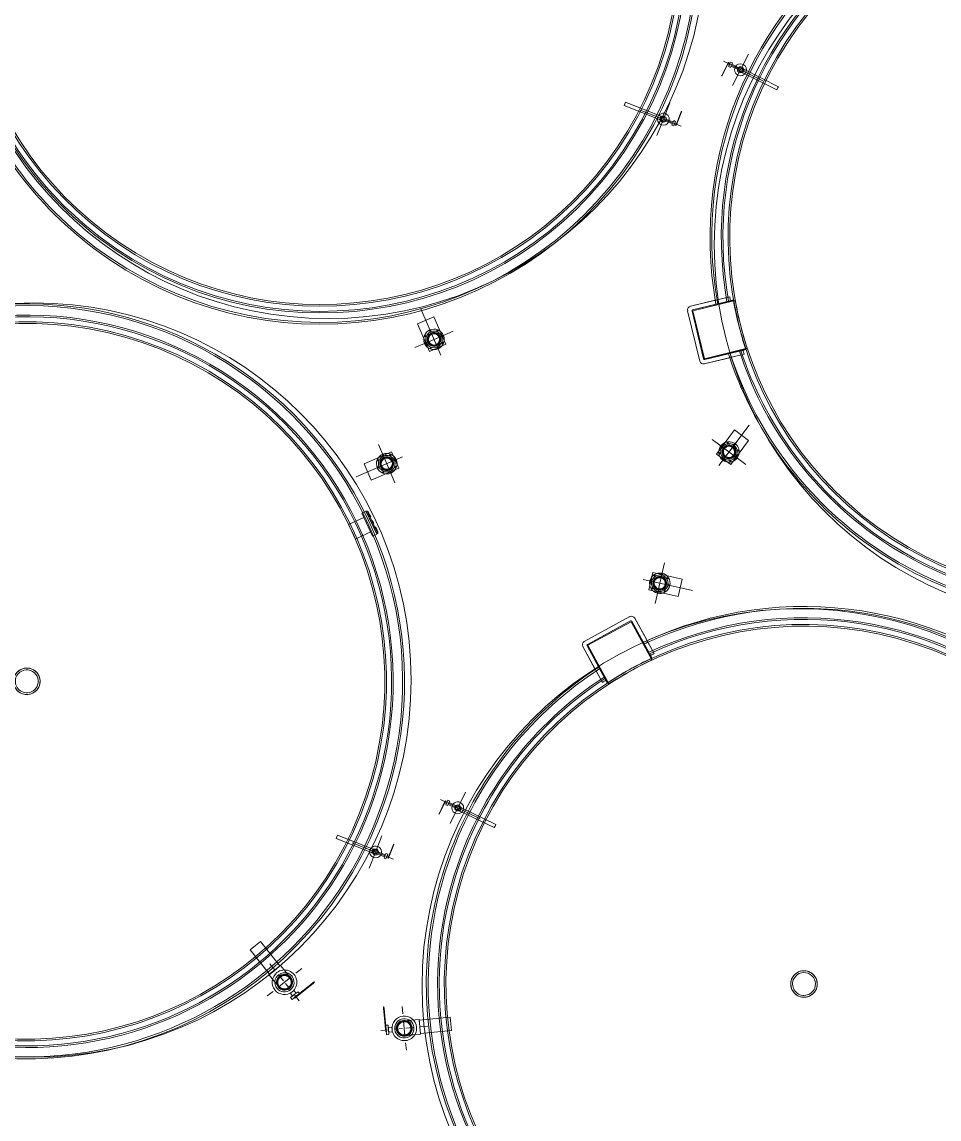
# Model space of a CAD drawing. Header units: metres. Extents: x -207 to 292, y -187 to 169.
# Drawn here: x -71.36 to -58.85, y -20.74 to -5.77 of the extents above; entities that cross this region are included whole.
import ezdxf

# ---------------------------------------------------------------- set-up
doc = ezdxf.new("R2010")
doc.units = ezdxf.units.M
doc.linetypes.add('Dash', pattern=[0.006, 0.003, -0.003])
for name, color, linetype, lineweight in [('EQUIPOS PIS', 7, 'Continuous', 9), ('P-SANR-FIXT', 7, 'Continuous', 9), ('P-SANR-FIXT-HDLN', 7, 'Dash', 9)]:
    doc.layers.add(name, color=color, linetype=linetype, lineweight=lineweight)
doc.layers.add('PR10-ARQ-PL-001-Emplazamiento-C-1_dwg', color=7, linetype='Continuous', lineweight=9, true_color=0x767676)

# ---------------------------------------------------------------- blocks, each defined once
blk = doc.blocks.new('M_Tuberia Alimentación-02 - M_Tuberia Alimentación-02-2167664-PLANTA EMPLAZAMIENTO ACTUALIZADO')
at = {"layer": 'P-SANR-FIXT'}
for p, q in [((0, 0), (0, 0.239)), ((-0.262, 0), (0.341, 0)), ((-0.19, 0.014), (-0.193, 0.014)), ((-0.193, 0.014), (-0.193, 0)), ((-0.193, 0.006), (-0.193, -0.183)), ((-0.19, 0.006), (-0.193, 0.006)), ((-0.19, 0), (-0.19, 0.014)), ((-0.165, 0.014), (-0.19, 0.014)), ((-0.19, 0.014), (-0.19, 0)), ((-0.19, -0.183), (-0.19, 0.006)), ((-0.19, 0), (-0.19, -0.014)), ((-0.138, 0.034), (-0.165, 0.034)), ((-0.165, 0), (-0.165, 0.034)), ((-0.165, 0), (-0.165, 0.014)), ((-0.165, -0.014), (-0.165, 0)), ((-0.165, -0.034), (-0.165, 0)), ((-0.138, 0), (-0.138, 0.034)), ((-0.041, 0.014), (-0.138, 0.014)), ((-0.138, 0), (-0.138, 0.014)), ((-0.138, -0.034), (-0.138, 0)), ((-0.138, -0.014), (-0.138, 0)), ((-0.041, 0), (-0.041, 0.014)), ((-0.041, -0.014), (-0.041, 0)), ((0, 0), (0, -0.239)), ((0.047, 0.026), (0.042, 0.026)), ((0.047, 0), (0.047, 0.026)), ((0.566, 0.025), (0.047, 0.025)), ((0.047, 0), (0.047, 0.025)), ((0.047, -0.026), (0.047, 0)), ((0.047, -0.025), (0.047, 0)), ((0.566, 0), (0.566, 0.025)), ((0.566, -0.025), (0.566, 0)), ((-0.193, -0.186), (-0.193, 0)), ((-0.19, 0), (-0.193, 0)), ((-0.19, 0), (-0.19, -0.186)), ((-0.19, -0.014), (-0.165, -0.014)), ((-0.165, -0.034), (-0.138, -0.034)), ((-0.138, -0.014), (-0.041, -0.014)), ((0.042, -0.026), (0.047, -0.026)), ((0.047, -0.025), (0.566, -0.025)), ((-0.193, -0.183), (-0.193, -0.19)), ((-0.19, -0.183), (-0.193, -0.183)), ((-0.193, -0.186), (-0.193, -0.19)), ((-0.193, -0.19), (-0.19, -0.19)), ((-0.19, -0.19), (-0.19, -0.183)), ((-0.19, -0.19), (-0.19, -0.186))]:
    blk.add_line(p, q, dxfattribs=at)
at = {"layer": 'P-SANR-FIXT', "flags": 128}
for points in [[(0.042, 0.026), (0.04, 0.026), (0.039, 0.026), (0.037, 0.026), (0.035, 0.026), (0.034, 0.026), (0.032, 0.026), (0.03, 0.026), (0.029, 0.026), (0.027, 0.026), (0.026, 0.026), (0.024, 0.026), (0.023, 0.026), (0.021, 0.026), (0.02, 0.026), (0.018, 0.026), (0.017, 0.026), (0.016, 0.026), (0.014, 0.026), (0.013, 0.026), (0.012, 0.026), (0.011, 0.026), (0.01, 0.026), (0.009, 0.026), (0.008, 0.026), (0.007, 0.026), (0.006, 0.026), (0.005, 0.026), (0.004, 0.026), (0.004, 0.026), (0.003, 0.026), (0.002, 0.026), (0.002, 0.026), (0.001, 0.026), (0.001, 0.026), (0.001, 0.026), (0, 0.026), (0, 0.026), (0, 0.026), (0, 0.026)], [(0, -0.026), (0, -0.026), (0, -0.026), (0, -0.026), (0.001, -0.026), (0.001, -0.026), (0.001, -0.026), (0.002, -0.026), (0.002, -0.026), (0.003, -0.026), (0.003, -0.026), (0.004, -0.026), (0.005, -0.026), (0.006, -0.026), (0.006, -0.026), (0.007, -0.026), (0.008, -0.026), (0.009, -0.026), (0.01, -0.026), (0.012, -0.026), (0.013, -0.026), (0.014, -0.026), (0.015, -0.026), (0.017, -0.026), (0.018, -0.026), (0.019, -0.026), (0.021, -0.026), (0.022, -0.026), (0.024, -0.026), (0.025, -0.026), (0.027, -0.026), (0.028, -0.026), (0.03, -0.026), (0.032, -0.026), (0.033, -0.026), (0.035, -0.026), (0.037, -0.026), (0.038, -0.026), (0.04, -0.026), (0.042, -0.026), (0.042, -0.026)]]:
    blk.add_lwpolyline(points, dxfattribs=at)
at = {"layer": 'P-SANR-FIXT'}
for radius, start, end in [(0.0814, 360, 180), (0.0814, 360, 180), (0.0814, 360, 180), (0.0814, 360, 180), (0.0814, 180, 360), (0.0814, 180, 360), (0.0814, 180, 360), (0.0814, 180, 360), (0.0411, 0, 180), (0.0411, 360, 180), (0.0411, 360, 180), (0.0411, 360, 180), (0.0411, 360, 180), (0.0411, 360, 180), (0.0411, 180, 0), (0.0411, 180, 360), (0.0411, 180, 360), (0.0411, 180, 360), (0.0411, 180, 360), (0.0411, 180, 360), (0.0264, 0, 180), (0.025, 0, 180), (0.025, 360, 180), (0.025, 180, 0), (0.025, 180, 360), (0.0264, 180, 360)]:
    blk.add_arc((0, 0), radius, start, end, dxfattribs=at)
blk = doc.blocks.new('M_Conexión Tubería 01 - M_Conexión Tubería 01-2175182-PLANTA EMPLAZAMIENTO ACTUALIZADO')
at = {"layer": 'P-SANR-FIXT'}
for p, q in [((0, -0.456), (0, 0.234)), ((-0.285, 0), (0, 0)), ((0.12, 0.126), (-0.122, 0.125)), ((-0.122, 0.125), (0.12, 0.126)), ((0.12, 0.126), (-0.122, 0.125)), ((-0.122, 0.125), (0.12, 0.126)), ((-0.122, 0.125), (-0.121, -0.285)), ((-0.121, -0.285), (-0.122, 0.125)), ((-0.122, 0.125), (-0.121, -0.285)), ((-0.121, -0.285), (-0.122, 0.125)), ((0.285, 0), (0, 0)), ((0.121, -0.284), (0.12, 0.126)), ((0.12, 0.126), (0.121, -0.284)), ((0.121, -0.284), (0.12, 0.126)), ((0.12, 0.126), (0.121, -0.284)), ((-0.121, -0.285), (0.121, -0.284)), ((0.121, -0.284), (-0.121, -0.285)), ((-0.121, -0.285), (0.121, -0.284)), ((0.121, -0.284), (-0.121, -0.285))]:
    blk.add_line(p, q, dxfattribs=at)
for centre, radius, start, end in [((0, 0), 0.14, 0, 180), ((0, 0), 0.14, 0, 180), ((0, 0), 0.14, 0, 180), ((0, 0), 0.14, 0, 180), ((0, 0), 0.14, 0, 180), ((0, 0), 0.14, 0, 180), ((0, 0), 0.14, 180, 0), ((0, 0), 0.14, 180, 0), ((0, 0), 0.14, 180, 0), ((0, 0), 0.14, 180, 0), ((0, 0), 0.14, 180, 0), ((0, 0), 0.14, 180, 0), ((-0.127, 0), 0.008, 90, 270), ((-0.127, 0), 0.008, 90, 270), ((-0.127, 0), 0.008, 90, 270), ((-0.127, 0), 0.008, 90, 270), ((-0.127, 0), 0.005, 90, 270), ((-0.127, 0), 0.005, 90, 270), ((-0.127, 0), 0.008, 270, 90), ((-0.127, 0), 0.008, 270, 90), ((-0.127, 0), 0.008, 270, 90), ((-0.127, 0), 0.008, 270, 90), ((-0.127, 0), 0.005, 270, 90), ((-0.127, 0), 0.005, 270, 90), ((0, 0), 0.113, 0, 180), ((0, 0), 0.113, 0, 180), ((0, 0), 0.113, 180, 0), ((0, 0), 0.113, 180, 0), ((-0.09, 0.09), 0.008, 45, 225), ((-0.09, 0.09), 0.008, 45, 225), ((-0.09, 0.09), 0.008, 45, 225), ((-0.09, 0.09), 0.008, 45, 225), ((-0.09, 0.09), 0.008, 225, 45), ((-0.09, 0.09), 0.008, 225, 45), ((-0.09, 0.09), 0.008, 225, 45), ((-0.09, 0.09), 0.008, 225, 45), ((-0.09, 0.09), 0.005, 45, 225), ((-0.09, 0.09), 0.005, 45, 225), ((0, 0), 0.0951, 0, 180), ((0, 0), 0.0951, 0, 180), ((0, 0), 0.0951, 180, 0), ((0, 0), 0.0951, 180, 0), ((-0.09, 0.09), 0.005, 225, 45), ((-0.09, 0.09), 0.005, 225, 45), ((0, 0), 0.0851, 360, 180), ((0, 0), 0.0851, 0, 180), ((0, 0), 0.0851, 0, 180), ((0, 0), 0.0851, 0, 180), ((0, 0), 0.0851, 0, 180), ((0, 0), 0.0851, 0, 180), ((0, 0), 0.0851, 180, 360), ((0, 0), 0.0851, 180, 0), ((0, 0), 0.0851, 180, 360), ((0, 0), 0.0851, 180, 0), ((0, 0), 0.0851, 180, 360), ((0, 0), 0.0851, 180, 360), ((0, 0), 0.0816, 360, 180), ((0, 0), 0.0816, 0, 180), ((0, 0), 0.0816, 180, 360), ((0, 0), 0.0816, 180, 0), ((0, 0), 0.0766, 0, 180), ((0, 0), 0.0766, 0, 180), ((0, 0), 0.0766, 0, 180), ((0, 0), 0.0766, 0, 180), ((0, 0), 0.0766, 0, 180), ((0, 0), 0.0766, 0, 180), ((0, 0), 0.0766, 0, 180), ((0, 0), 0.0766, 0, 180), ((0, 0), 0.0766, 180, 0), ((0, 0), 0.0766, 180, 360), ((0, 0), 0.0766, 180, 0), ((0, 0), 0.0766, 180, 360), ((0, 0), 0.0766, 180, 360), ((0, 0), 0.0766, 180, 0), ((0, 0), 0.0766, 180, 360), ((0, 0), 0.0766, 180, 0), ((0, 0.127), 0.008, 0, 180), ((0, 0.127), 0.008, 0, 180), ((0, 0.127), 0.008, 0, 180), ((0, 0.127), 0.008, 0, 180), ((0, 0.127), 0.008, 180, 360), ((0, 0.127), 0.008, 180, 0), ((0, 0.127), 0.008, 180, 360), ((0, 0.127), 0.008, 180, 0), ((0, 0.127), 0.005, 0, 180), ((0, 0.127), 0.005, 0, 180), ((0, 0.127), 0.005, 180, 360), ((0, 0.127), 0.005, 180, 0), ((0.09, 0.09), 0.008, 135, 315), ((0.09, 0.09), 0.008, 135, 315), ((0.09, 0.09), 0.008, 135, 315), ((0.09, 0.09), 0.008, 135, 315), ((0.09, 0.09), 0.008, 315, 135), ((0.09, 0.09), 0.008, 315, 135), ((0.09, 0.09), 0.008, 315, 135), ((0.09, 0.09), 0.008, 315, 135), ((0.09, 0.09), 0.005, 135, 315), ((0.09, 0.09), 0.005, 135, 315), ((0.09, 0.09), 0.005, 315, 135), ((0.09, 0.09), 0.005, 315, 135), ((0.127, 0), 0.008, 90, 270), ((0.127, 0), 0.008, 90, 270), ((0.127, 0), 0.008, 90, 270), ((0.127, 0), 0.008, 90, 270), ((0.127, 0), 0.005, 90, 270), ((0.127, 0), 0.005, 90, 270), ((0.127, 0), 0.008, 270, 90), ((0.127, 0), 0.008, 270, 90), ((0.127, 0), 0.008, 270, 90), ((0.127, 0), 0.008, 270, 90), ((0.127, 0), 0.005, 270, 90), ((0.127, 0), 0.005, 270, 90), ((-0.09, -0.09), 0.008, 135, 315), ((-0.09, -0.09), 0.008, 135, 315), ((-0.09, -0.09), 0.008, 135, 315), ((-0.09, -0.09), 0.008, 135, 315), ((-0.09, -0.09), 0.008, 315, 135), ((-0.09, -0.09), 0.008, 315, 135), ((-0.09, -0.09), 0.008, 315, 135), ((-0.09, -0.09), 0.008, 315, 135), ((-0.09, -0.09), 0.005, 135, 315), ((-0.09, -0.09), 0.005, 135, 315), ((-0.09, -0.09), 0.005, 315, 135), ((-0.09, -0.09), 0.005, 315, 135), ((0, -0.127), 0.008, 360, 180), ((0, -0.127), 0.008, 0, 180), ((0, -0.127), 0.008, 360, 180), ((0, -0.127), 0.008, 360, 180), ((0, -0.127), 0.008, 180, 360), ((0, -0.127), 0.008, 180, 360), ((0, -0.127), 0.008, 180, 360), ((0, -0.127), 0.008, 180, 360), ((0, -0.127), 0.005, 360, 180), ((0, -0.127), 0.005, 360, 180), ((0, -0.127), 0.005, 360, 180), ((0, -0.127), 0.005, 360, 180), ((0, -0.127), 0.005, 360, 180), ((0, -0.127), 0.005, 0, 180), ((0, -0.127), 0.005, 180, 360), ((0, -0.127), 0.005, 180, 360), ((0, -0.127), 0.005, 180, 360), ((0, -0.127), 0.005, 180, 360), ((0, -0.127), 0.005, 180, 360), ((0, -0.127), 0.005, 180, 360), ((0.09, -0.09), 0.008, 45, 225), ((0.09, -0.09), 0.008, 45, 225), ((0.09, -0.09), 0.008, 45, 225), ((0.09, -0.09), 0.008, 45, 225), ((0.09, -0.09), 0.008, 225, 45), ((0.09, -0.09), 0.008, 225, 45), ((0.09, -0.09), 0.008, 225, 45), ((0.09, -0.09), 0.008, 225, 45), ((0.09, -0.09), 0.005, 45, 225), ((0.09, -0.09), 0.005, 45, 225), ((0.09, -0.09), 0.005, 225, 45), ((0.09, -0.09), 0.005, 225, 45)]:
    blk.add_arc(centre, radius, start, end, dxfattribs=at)
blk = doc.blocks.new('M_Tuberia Alimentación-01 - M_Tuberia Alimentación-01-2152466-PLANTA EMPLAZAMIENTO ACTUALIZADO')
at = {"layer": 'P-SANR-FIXT'}
for p, q in [((-0.248, 0.32), (-0.255, 0.32)), ((-0.255, 0.32), (-0.255, 0.296)), ((-0.255, 0.012), (-0.255, 0.317)), ((-0.248, 0.317), (-0.255, 0.317)), ((-0.248, 0.296), (-0.248, 0.32)), ((-0.248, 0.317), (-0.248, 0.012)), ((-0.255, 0.296), (-0.255, -0.02)), ((-0.248, -0.02), (-0.248, 0.296)), ((-0.255, 0.012), (-0.255, -0.025)), ((-0.255, 0.012), (-0.248, 0.012)), ((-0.216, 0.065), (-0.248, 0.065)), ((-0.248, 0), (-0.248, 0.065)), ((-0.248, -0.025), (-0.248, 0.012)), ((-0.248, -0.065), (-0.248, 0)), ((-0.216, 0.065), (-0.216, 0)), ((-0.168, 0.03), (-0.216, 0.03)), ((-0.216, 0), (-0.216, 0.03)), ((-0.216, 0), (-0.216, -0.065)), ((-0.168, 0.03), (-0.168, 0)), ((-0.168, 0), (-0.168, -0.03)), ((0.215, 0.1), (0.106, 0.1)), ((0.215, 0), (0.215, 0.1)), ((0.639, 0.09), (0.215, 0.09)), ((0.215, 0), (0.215, 0.09)), ((0.215, -0.1), (0.215, 0)), ((0.215, -0.09), (0.215, 0)), ((0.639, 0.09), (0.639, 0)), ((0.639, 0), (0.639, -0.09)), ((-0.255, -0.02), (-0.248, -0.02)), ((-0.255, -0.025), (-0.248, -0.025)), ((-0.248, -0.065), (-0.216, -0.065)), ((-0.216, -0.03), (-0.216, 0)), ((-0.216, -0.03), (-0.168, -0.03)), ((0.106, -0.1), (0.215, -0.1)), ((0.215, -0.09), (0.639, -0.09))]:
    blk.add_line(p, q, dxfattribs=at)
at = {"layer": 'P-SANR-FIXT', "flags": 128}
for points in [[(0.106, 0.1), (0.102, 0.1), (0.097, 0.1), (0.093, 0.1), (0.089, 0.1), (0.085, 0.1), (0.081, 0.1), (0.077, 0.1), (0.073, 0.1), (0.069, 0.1), (0.065, 0.1), (0.061, 0.1), (0.057, 0.1), (0.053, 0.1), (0.05, 0.1), (0.046, 0.1), (0.043, 0.1), (0.039, 0.1), (0.036, 0.1), (0.033, 0.1), (0.03, 0.1), (0.027, 0.1), (0.024, 0.1), (0.022, 0.1), (0.019, 0.1), (0.017, 0.1), (0.015, 0.1), (0.012, 0.1), (0.011, 0.1), (0.009, 0.1), (0.007, 0.1), (0.006, 0.1), (0.004, 0.1), (0.003, 0.1), (0.002, 0.1), (0.002, 0.1), (0.001, 0.1), (0, 0.1), (0, 0.1), (0, 0.1)], [(0, -0.1), (0, -0.1), (0, -0.1), (0.001, -0.1), (0.001, -0.1), (0.002, -0.1), (0.003, -0.1), (0.004, -0.1), (0.005, -0.1), (0.007, -0.1), (0.008, -0.1), (0.01, -0.1), (0.012, -0.1), (0.014, -0.1), (0.016, -0.1), (0.018, -0.1), (0.021, -0.1), (0.024, -0.1), (0.026, -0.1), (0.029, -0.1), (0.032, -0.1), (0.035, -0.1), (0.038, -0.1), (0.042, -0.1), (0.045, -0.1), (0.049, -0.1), (0.052, -0.1), (0.056, -0.1), (0.06, -0.1), (0.064, -0.1), (0.068, -0.1), (0.071, -0.1), (0.076, -0.1), (0.08, -0.1), (0.084, -0.1), (0.088, -0.1), (0.092, -0.1), (0.096, -0.1), (0.101, -0.1), (0.105, -0.1), (0.106, -0.1)]]:
    blk.add_lwpolyline(points, dxfattribs=at)
at = {"layer": 'P-SANR-FIXT'}
for radius, start, end in [(0.168, 360, 180), (0.168, 360, 180), (0.168, 360, 180), (0.168, 360, 180), (0.168, 360, 180), (0.168, 360, 180), (0.168, 180, 360), (0.168, 180, 360), (0.168, 180, 360), (0.168, 180, 360), (0.168, 180, 360), (0.168, 180, 360), (0.131, 0, 180), (0.131, 360, 180), (0.131, 360, 180), (0.131, 360, 180), (0.131, 180, 0), (0.131, 180, 360), (0.131, 180, 360), (0.131, 180, 360), (0.109, 360, 180), (0.109, 360, 180), (0.109, 360, 180), (0.109, 360, 180), (0.109, 180, 360), (0.109, 180, 360), (0.109, 180, 360), (0.109, 180, 360), (0.1, 0, 180), (0.1, 180, 0), (0.091, 0, 180), (0.091, 0, 180), (0.091, 0, 180), (0.091, 0, 180), (0.091, 180, 0), (0.091, 180, 0), (0.091, 180, 0), (0.091, 180, 0)]:
    blk.add_arc((0, 0), radius, start, end, dxfattribs=at)
at = {"layer": 'P-SANR-FIXT-HDLN'}
for p, q in [((0, 0), (0, 0.301)), ((-0.322, 0), (0, 0)), ((0.322, 0), (0, 0)), ((0, 0), (0, -0.301))]:
    blk.add_line(p, q, dxfattribs=at)
blk = doc.blocks.new('M_Tuberia Alimentación-01 - M_Tuberia Alimentación-01-2165010-PLANTA EMPLAZAMIENTO ACTUALIZADO')
at = {"layer": 'P-SANR-FIXT'}
for p, q in [((-0.248, 0.025), (-0.255, 0.025)), ((-0.255, 0.025), (-0.255, -0.012)), ((-0.255, 0.02), (-0.255, -0.296)), ((-0.248, 0.02), (-0.255, 0.02)), ((-0.216, 0.065), (-0.248, 0.065)), ((-0.248, 0), (-0.248, 0.065)), ((-0.248, -0.012), (-0.248, 0.025)), ((-0.248, -0.296), (-0.248, 0.02)), ((-0.248, -0.065), (-0.248, 0)), ((-0.216, 0.065), (-0.216, 0)), ((-0.168, 0.03), (-0.216, 0.03)), ((-0.216, 0), (-0.216, 0.03)), ((-0.216, 0), (-0.216, -0.065)), ((-0.216, -0.03), (-0.216, 0)), ((-0.168, 0.03), (-0.168, 0)), ((-0.168, 0), (-0.168, -0.03)), ((0.215, 0.1), (0.106, 0.1)), ((0.215, 0), (0.215, 0.1)), ((0.639, 0.09), (0.215, 0.09)), ((0.215, 0), (0.215, 0.09)), ((0.215, -0.1), (0.215, 0)), ((0.215, -0.09), (0.215, 0)), ((0.639, 0.09), (0.639, 0)), ((0.639, 0), (0.639, -0.09)), ((-0.255, -0.317), (-0.255, -0.012)), ((-0.248, -0.012), (-0.255, -0.012)), ((-0.248, -0.012), (-0.248, -0.317)), ((-0.248, -0.065), (-0.216, -0.065)), ((-0.216, -0.03), (-0.168, -0.03)), ((0.106, -0.1), (0.215, -0.1)), ((0.215, -0.09), (0.639, -0.09)), ((-0.255, -0.296), (-0.255, -0.32)), ((-0.248, -0.32), (-0.248, -0.296)), ((-0.255, -0.317), (-0.248, -0.317)), ((-0.255, -0.32), (-0.248, -0.32))]:
    blk.add_line(p, q, dxfattribs=at)
at = {"layer": 'P-SANR-FIXT', "flags": 128}
for points in [[(0.106, 0.1), (0.102, 0.1), (0.097, 0.1), (0.093, 0.1), (0.089, 0.1), (0.085, 0.1), (0.081, 0.1), (0.077, 0.1), (0.073, 0.1), (0.069, 0.1), (0.065, 0.1), (0.061, 0.1), (0.057, 0.1), (0.053, 0.1), (0.05, 0.1), (0.046, 0.1), (0.043, 0.1), (0.039, 0.1), (0.036, 0.1), (0.033, 0.1), (0.03, 0.1), (0.027, 0.1), (0.024, 0.1), (0.022, 0.1), (0.019, 0.1), (0.017, 0.1), (0.015, 0.1), (0.012, 0.1), (0.011, 0.1), (0.009, 0.1), (0.007, 0.1), (0.006, 0.1), (0.004, 0.1), (0.003, 0.1), (0.002, 0.1), (0.002, 0.1), (0.001, 0.1), (0, 0.1), (0, 0.1), (0, 0.1)], [(0, -0.1), (0, -0.1), (0, -0.1), (0.001, -0.1), (0.001, -0.1), (0.002, -0.1), (0.003, -0.1), (0.004, -0.1), (0.005, -0.1), (0.007, -0.1), (0.008, -0.1), (0.01, -0.1), (0.012, -0.1), (0.014, -0.1), (0.016, -0.1), (0.018, -0.1), (0.021, -0.1), (0.024, -0.1), (0.026, -0.1), (0.029, -0.1), (0.032, -0.1), (0.035, -0.1), (0.038, -0.1), (0.042, -0.1), (0.045, -0.1), (0.049, -0.1), (0.052, -0.1), (0.056, -0.1), (0.06, -0.1), (0.064, -0.1), (0.068, -0.1), (0.071, -0.1), (0.076, -0.1), (0.08, -0.1), (0.084, -0.1), (0.088, -0.1), (0.092, -0.1), (0.096, -0.1), (0.101, -0.1), (0.105, -0.1), (0.106, -0.1)]]:
    blk.add_lwpolyline(points, dxfattribs=at)
at = {"layer": 'P-SANR-FIXT'}
for radius, start, end in [(0.168, 360, 180), (0.168, 360, 180), (0.168, 360, 180), (0.168, 360, 180), (0.168, 360, 180), (0.168, 360, 180), (0.168, 180, 360), (0.168, 180, 360), (0.168, 180, 360), (0.168, 180, 360), (0.168, 180, 360), (0.168, 180, 360), (0.131, 0, 180), (0.131, 360, 180), (0.131, 360, 180), (0.131, 360, 180), (0.131, 180, 0), (0.131, 180, 360), (0.131, 180, 360), (0.131, 180, 360), (0.109, 360, 180), (0.109, 360, 180), (0.109, 360, 180), (0.109, 360, 180), (0.109, 180, 360), (0.109, 180, 360), (0.109, 180, 360), (0.109, 180, 360), (0.1, 0, 180), (0.091, 0, 180), (0.091, 0, 180), (0.091, 0, 180), (0.091, 0, 180), (0.091, 180, 0), (0.091, 180, 0), (0.091, 180, 0), (0.091, 180, 0), (0.1, 180, 360)]:
    blk.add_arc((0, 0), radius, start, end, dxfattribs=at)
at = {"layer": 'P-SANR-FIXT-HDLN'}
for p, q in [((0, 0), (0, 0.301)), ((-0.322, 0), (0, 0)), ((0.322, 0), (0, 0)), ((0, 0), (0, -0.301))]:
    blk.add_line(p, q, dxfattribs=at)
blk = doc.blocks.new('M_Estanque-Terraza - M_Estanque-Terraza-2090154-PLANTA EMPLAZAMIENTO ACTUALIZADO')
at = {"layer": 'P-SANR-FIXT'}
for p, q in [((-4.012, 3.832), (-4.471, 3.292)), ((-4.471, 3.292), (-4.012, 3.832)), ((-4.012, 3.832), (-4.471, 3.292)), ((-4.471, 3.292), (-4.012, 3.832)), ((-4.012, 3.832), (-4.471, 3.292)), ((-4.471, 3.292), (-4.012, 3.832)), ((-4.416, 3.27), (-3.981, 3.781)), ((-3.981, 3.781), (-4.416, 3.27)), ((-4.416, 3.27), (-3.981, 3.781)), ((-3.981, 3.781), (-4.416, 3.27)), ((-3.981, 3.781), (-4.416, 3.27)), ((-4.416, 3.27), (-3.981, 3.781)), ((-3.981, 3.781), (-4.416, 3.27)), ((-4.416, 3.27), (-3.981, 3.781)), ((-4.407, 3.262), (-3.972, 3.773)), ((-3.972, 3.773), (-4.407, 3.262)), ((-3.972, 3.773), (-3.536, 3.402)), ((-3.519, 3.388), (-3.972, 3.773)), ((-3.964, 3.783), (-3.56, 3.439)), ((-3.56, 3.439), (-3.964, 3.783)), ((-3.964, 3.783), (-3.56, 3.439)), ((-3.56, 3.439), (-3.964, 3.783)), ((-3.714, 3.57), (-3.964, 3.783)), ((-3.964, 3.783), (-3.529, 3.412)), ((-3.714, 3.57), (-3.964, 3.783)), ((-3.964, 3.783), (-3.714, 3.57)), ((-3.521, 3.479), (-3.941, 3.837)), ((-3.941, 3.837), (-3.521, 3.479)), ((-3.521, 3.479), (-3.941, 3.837)), ((-3.941, 3.837), (-3.521, 3.479)), ((-3.675, 3.61), (-3.941, 3.837)), ((-3.941, 3.837), (-3.675, 3.61)), ((-3.521, 3.479), (-3.656, 3.594)), ((-3.656, 3.594), (-3.521, 3.479)), ((3.63, 3.597), (3.462, 3.441)), ((3.631, 3.688), (3.586, 3.645)), ((3.586, 3.645), (3.63, 3.597)), ((3.586, 3.645), (3.826, 3.397)), ((3.586, 3.645), (3.826, 3.397)), ((3.63, 3.597), (3.779, 3.443)), ((3.63, 3.597), (3.779, 3.443)), ((3.631, 3.688), (3.87, 3.441)), ((3.631, 3.688), (3.87, 3.441)), ((3.644, 3.699), (3.634, 3.691)), ((3.872, 3.444), (3.634, 3.691)), ((3.872, 3.444), (3.634, 3.691)), ((3.644, 3.699), (3.882, 3.453)), ((3.644, 3.699), (3.882, 3.453)), ((3.662, 3.696), (3.654, 3.689)), ((3.654, 3.689), (3.668, 3.674)), ((3.676, 3.682), (3.662, 3.696)), ((3.668, 3.674), (3.682, 3.66)), ((3.69, 3.668), (3.676, 3.682)), ((3.682, 3.66), (3.69, 3.668)), ((3.69, 3.668), (3.682, 3.66)), ((3.69, 3.668), (3.682, 3.66)), ((3.682, 3.66), (3.705, 3.635)), ((3.682, 3.66), (3.705, 3.635)), ((3.686, 3.656), (3.709, 3.631)), ((3.686, 3.656), (3.709, 3.631)), ((3.713, 3.643), (3.69, 3.668)), ((3.713, 3.643), (3.69, 3.668)), ((3.717, 3.639), (3.694, 3.663)), ((3.717, 3.639), (3.694, 3.663)), ((3.709, 3.631), (3.717, 3.639)), ((3.709, 3.631), (3.717, 3.639)), ((3.757, 3.598), (3.749, 3.591)), ((3.757, 3.598), (3.749, 3.591)), ((3.784, 3.569), (3.757, 3.598)), ((3.784, 3.569), (3.757, 3.598)), ((3.784, 3.569), (3.757, 3.598)), ((3.784, 3.569), (3.757, 3.598)), ((-3.597, 3.47), (-3.714, 3.57)), ((-3.527, 3.411), (-3.695, 3.554)), ((-3.695, 3.554), (-3.58, 3.455)), ((-3.695, 3.554), (-3.56, 3.439)), ((-3.56, 3.439), (-3.695, 3.554)), ((3.749, 3.591), (3.776, 3.562)), ((3.749, 3.591), (3.776, 3.562)), ((3.749, 3.591), (3.776, 3.562)), ((3.749, 3.591), (3.776, 3.562)), ((3.776, 3.562), (3.784, 3.569)), ((3.776, 3.562), (3.784, 3.569)), ((3.824, 3.529), (3.816, 3.521)), ((3.824, 3.529), (3.816, 3.521)), ((3.816, 3.521), (3.839, 3.497)), ((3.816, 3.521), (3.839, 3.497)), ((3.82, 3.517), (3.843, 3.492)), ((3.82, 3.517), (3.843, 3.492)), ((3.847, 3.504), (3.824, 3.529)), ((3.847, 3.504), (3.824, 3.529)), ((3.851, 3.5), (3.828, 3.525)), ((3.851, 3.5), (3.828, 3.525)), ((3.851, 3.5), (3.843, 3.492)), ((3.843, 3.492), (3.851, 3.5)), ((3.843, 3.492), (3.851, 3.5)), ((3.843, 3.492), (3.857, 3.478)), ((3.865, 3.486), (3.851, 3.5)), ((3.857, 3.478), (3.871, 3.464)), ((3.879, 3.471), (3.865, 3.486)), ((3.871, 3.464), (3.879, 3.471)), ((3.872, 3.444), (3.882, 3.453)), ((3.541, 3.362), (3.462, 3.441)), ((3.462, 3.441), (3.617, 3.281)), ((3.462, 3.441), (3.617, 3.281)), ((3.617, 3.281), (3.541, 3.362)), ((3.617, 3.281), (3.779, 3.443)), ((3.779, 3.443), (3.826, 3.397)), ((3.826, 3.397), (3.87, 3.441)), ((-4.466, 3.222), (-4.04, 2.86)), ((-4.04, 2.86), (-4.466, 3.222)), ((-4.466, 3.222), (-4.04, 2.86)), ((-4.04, 2.86), (-4.466, 3.222)), ((-4.466, 3.222), (-4.194, 2.991)), ((-4.194, 2.991), (-4.466, 3.222)), ((-4.007, 2.906), (-4.415, 3.253)), ((-4.415, 3.253), (-4.007, 2.906)), ((-4.007, 2.906), (-4.415, 3.253)), ((-4.415, 3.253), (-4.007, 2.906)), ((-4.415, 3.253), (-4.161, 3.037)), ((-3.976, 2.879), (-4.415, 3.253)), ((-4.415, 3.253), (-4.161, 3.037)), ((-4.161, 3.037), (-4.415, 3.253)), ((-3.967, 2.887), (-4.407, 3.262)), ((-4.407, 3.262), (-3.95, 2.873)), ((-4.161, 3.037), (-4.044, 2.937)), ((-4.142, 3.021), (-3.974, 2.877)), ((-4.027, 2.922), (-4.142, 3.021)), ((-4.142, 3.021), (-4.007, 2.906)), ((-4.007, 2.906), (-4.142, 3.021)), ((-4.175, 2.975), (-4.04, 2.86)), ((-4.04, 2.86), (-4.175, 2.975))]:
    blk.add_line(p, q, dxfattribs=at)
at = {"layer": 'P-SANR-FIXT', "flags": 128}
for points in [[(-3.529, 3.412), (-3.536, 3.418), (-3.544, 3.425), (-3.552, 3.431), (-3.559, 3.438), (-3.567, 3.444), (-3.574, 3.451), (-3.582, 3.457), (-3.59, 3.464), (-3.597, 3.47)], [(-3.58, 3.455), (-3.575, 3.451), (-3.569, 3.446), (-3.564, 3.442), (-3.559, 3.438), (-3.554, 3.433), (-3.548, 3.429), (-3.543, 3.424), (-3.538, 3.42), (-3.533, 3.415), (-3.527, 3.411)], [(-3.536, 3.402), (-3.53, 3.397), (-3.525, 3.392), (-3.519, 3.388)], [(-4.044, 2.937), (-4.037, 2.931), (-4.029, 2.924), (-4.021, 2.918), (-4.014, 2.911), (-4.006, 2.905), (-3.999, 2.898), (-3.991, 2.892), (-3.983, 2.885), (-3.976, 2.879)], [(-3.974, 2.877), (-3.979, 2.882), (-3.985, 2.886), (-3.99, 2.891), (-3.995, 2.895), (-4.001, 2.9), (-4.006, 2.904), (-4.011, 2.909), (-4.016, 2.913), (-4.022, 2.918), (-4.027, 2.922)], [(-3.95, 2.873), (-3.956, 2.878), (-3.962, 2.882), (-3.967, 2.887)]]:
    blk.add_lwpolyline(points, dxfattribs=at)
at = {"layer": 'P-SANR-FIXT'}
for centre, radius, start, end in [((0, 0), 5.152, 0, 136.1362), ((0, 0), 5.152, 0, 136.1362), ((0, 0), 5.127, 0, 136.1195), ((0, 0), 5.127, 0, 136.1195), ((0, 0), 4.998, 0, 136.0307), ((0, 0), 4.976, 360, 136.0144), ((0, 0), 4.906, 0, 180), ((0, 0), 4.883, 0, 180), ((-3.974, 3.799), 0.05, 49.5733, 139.5733), ((-3.974, 3.799), 0.05, 49.5733, 139.5733), ((-3.974, 3.799), 0.05, 49.5733, 139.5733), ((-3.974, 3.799), 0.05, 49.5733, 139.5733), ((-3.974, 3.799), 0.05, 49.5733, 139.5733), ((-3.974, 3.799), 0.05, 49.5733, 139.5733), ((-3.972, 3.773), 0.012, 49.5733, 139.5733), ((-3.972, 3.773), 0.012, 49.5733, 139.5733), ((-3.972, 3.773), 0.012, 49.5733, 139.5733), ((-3.972, 3.773), 0.012, 49.5733, 139.5733), ((-3.972, 3.773), 0.012, 49.5733, 139.5733), ((-3.972, 3.773), 0.012, 49.5733, 139.5733), ((-3.972, 3.773), 0.012, 49.5733, 139.5733), ((-3.972, 3.773), 0.012, 49.5733, 139.5733), ((0, 0), 5.152, 135.5076, 136.1362), ((0, 0), 5.152, 135.5076, 136.1362), ((0, 0), 5.127, 135.4878, 136.1195), ((0, 0), 5.127, 135.4878, 136.1195), ((0, 0), 4.95, 135.3417, 135.9961), ((0, 0), 4.95, 135.3417, 135.9961), ((0, 0), 4.95, 135.3417, 135.9961), ((0, 0), 4.95, 135.3417, 135.9961), ((0, 0), 4.95, 135.3417, 135.9961), ((0, 0), 4.95, 135.3417, 135.9961), ((0, 0), 4.908, 135.9656, 144.0938), ((0, 0), 4.884, 136.089, 143.9747), ((0.035, -0.026), 4.95, 136.0277, 136.1669), ((-4.433, 3.26), 0.05, 139.5733, 229.5733), ((-4.433, 3.26), 0.05, 139.5733, 229.5733), ((-4.433, 3.26), 0.05, 139.5733, 229.5733), ((-4.433, 3.26), 0.05, 139.5733, 229.5733), ((-4.433, 3.26), 0.05, 139.5733, 229.5733), ((-4.433, 3.26), 0.05, 139.5733, 229.5733), ((-4.407, 3.262), 0.012, 139.5733, 229.5733), ((-4.407, 3.262), 0.012, 139.5733, 229.5733), ((-4.407, 3.262), 0.012, 139.5733, 229.5733), ((-4.407, 3.262), 0.012, 139.5733, 229.5733), ((-4.407, 3.262), 0.012, 139.5733, 229.5733), ((-4.407, 3.262), 0.012, 139.5733, 229.5733), ((-4.407, 3.262), 0.012, 139.5733, 229.5733), ((-4.407, 3.262), 0.012, 139.5733, 229.5733), ((0, 0), 5.152, 143.8798, 180), ((0, 0), 5.152, 143.8798, 180), ((0, 0), 5.127, 143.9009, 180), ((0, 0), 5.127, 143.9009, 180), ((0, 0), 5.152, 143.8798, 144.5092), ((0, 0), 5.152, 143.8798, 144.5092), ((0, 0), 5.127, 143.9009, 144.5333), ((0, 0), 5.127, 143.9009, 144.5333), ((0, 0), 4.998, 144.0122, 180), ((0, 0), 4.976, 144.0325, 180), ((0, 0), 4.95, 144.0556, 144.7107), ((0, 0), 4.95, 144.0556, 144.7107), ((0, 0), 4.95, 144.0556, 144.7107), ((0, 0), 4.95, 144.0556, 144.7107), ((0, 0), 4.95, 144.0556, 144.7107), ((0, 0), 4.95, 144.0556, 144.7107), ((0.035, -0.026), 4.95, 143.948, 144.0873), ((0, 0), 0.181, 360, 180), ((0, 0), 0.181, 0, 180), ((0, 0), 0.156, 0, 180), ((0, 0), 0.156, 0, 180), ((0, 0), 5.152, 180, 360), ((0, 0), 5.152, 180, 360), ((0, 0), 5.127, 180, 0), ((0, 0), 5.127, 180, 0), ((0, 0), 4.998, 180, 0), ((0, 0), 4.976, 180, 0), ((0, 0), 4.906, 180, 360), ((0, 0), 4.883, 180, 360), ((0, 0), 0.181, 180, 360), ((0, 0), 0.181, 180, 0), ((0, 0), 0.156, 180, 0), ((0, 0), 0.156, 180, 0)]:
    blk.add_arc(centre, radius, start, end, dxfattribs=at)
for major_axis, ratio, start_param, end_param in [((2.956, 3.945), 0.995672, 1.44575, 1.448189), ((2.955, 3.944), 0.99567, 1.584603, 1.587045)]:
    blk.add_ellipse((0.001, -0.001), major_axis=major_axis, ratio=ratio, start_param=start_param, end_param=end_param, dxfattribs=at)
blk = doc.blocks.new('YADRAN_LASQUEMAS_ARQ_MO_002_TERRAZAS_rvt-1-PLANTA EMPLAZAMIENTO ACTUALIZADO')
at = {"layer": 'P-SANR-FIXT', "lineweight": 9}
for name, p, rotation in [('M_Estanque-Terraza - M_Estanque-Terraza-2090154-PLANTA EMPLAZAMIENTO ACTUALIZADO', (-67.283, -4.741), 53.07565803004133), ('M_Estanque-Terraza - M_Estanque-Terraza-2090154-PLANTA EMPLAZAMIENTO ACTUALIZADO', (-56.821, -8.709), 54.06822532813865), ('M_Tuberia Alimentación-02 - M_Tuberia Alimentación-02-2167664-PLANTA EMPLAZAMIENTO ACTUALIZADO', (-61.557, -6.42), 333.405058884749), ('M_Tuberia Alimentación-02 - M_Tuberia Alimentación-02-2167664-PLANTA EMPLAZAMIENTO ACTUALIZADO', (-62.609, -7.095), 158.4100000000003), ('M_Estanque-Terraza - M_Estanque-Terraza-2090154-PLANTA EMPLAZAMIENTO ACTUALIZADO', (-71.293, -14.766), 341.1865384473263), ('M_Conexión Tubería 01 - M_Conexión Tubería 01-2175182-PLANTA EMPLAZAMIENTO ACTUALIZADO', (-65.738, -10.1), 203.2275160126425), ('M_Conexión Tubería 01 - M_Conexión Tubería 01-2175182-PLANTA EMPLAZAMIENTO ACTUALIZADO', (-61.714, -11.635), 143.2275160126405), ('M_Conexión Tubería 01 - M_Conexión Tubería 01-2175182-PLANTA EMPLAZAMIENTO ACTUALIZADO', (-66.383, -11.796), 293.2275160126432), ('M_Estanque-Terraza - M_Estanque-Terraza-2090154-PLANTA EMPLAZAMIENTO ACTUALIZADO', (-60.691, -18.897), 339.0420527854582), ('M_Conexión Tubería 01 - M_Conexión Tubería 01-2175182-PLANTA EMPLAZAMIENTO ACTUALIZADO', (-62.658, -13.428), 77.22751601264392), ('M_Tuberia Alimentación-02 - M_Tuberia Alimentación-02-2167664-PLANTA EMPLAZAMIENTO ACTUALIZADO', (-65.415, -16.493), 334.0447818405875), ('M_Tuberia Alimentación-02 - M_Tuberia Alimentación-02-2167664-PLANTA EMPLAZAMIENTO ACTUALIZADO', (-66.536, -17.096), 158.4100000000003), ('M_Tuberia Alimentación-01 - M_Tuberia Alimentación-01-2165010-PLANTA EMPLAZAMIENTO ACTUALIZADO', (-67.778, -18.873), 128.4372107460868), ('M_Tuberia Alimentación-01 - M_Tuberia Alimentación-01-2152466-PLANTA EMPLAZAMIENTO ACTUALIZADO', (-66.144, -19.502), 5.459304418519442)]:
    blk.add_blockref(name, p, dxfattribs=dict(at, rotation=rotation))
blk = doc.blocks.new('PR10-ARQ-PL-001-Emplazamiento-C-1_dwg-674643-PLANTA EMPLAZAMIENTO ACTUALIZADO')
at = {"layer": 'EQUIPOS PIS'}
for centre in [(-67.18, -4.669), (-56.768, -8.811), (-71.198, -14.749), (-60.755, -18.922), (-75.184, -24.945)]:
    blk.add_circle(centre, 5.147, dxfattribs=at)

msp = doc.modelspace()

# ---------------------------------------------------------------- block references
at = {"lineweight": 5}
msp.add_blockref('YADRAN_LASQUEMAS_ARQ_MO_002_TERRAZAS_rvt-1-PLANTA EMPLAZAMIENTO ACTUALIZADO', (0, 0), dxfattribs=at)
at = {"layer": 'PR10-ARQ-PL-001-Emplazamiento-C-1_dwg', "color": 7}
msp.add_blockref('PR10-ARQ-PL-001-Emplazamiento-C-1_dwg-674643-PLANTA EMPLAZAMIENTO ACTUALIZADO', (0, 0), dxfattribs=at)

doc.saveas('drawing.dxf')
